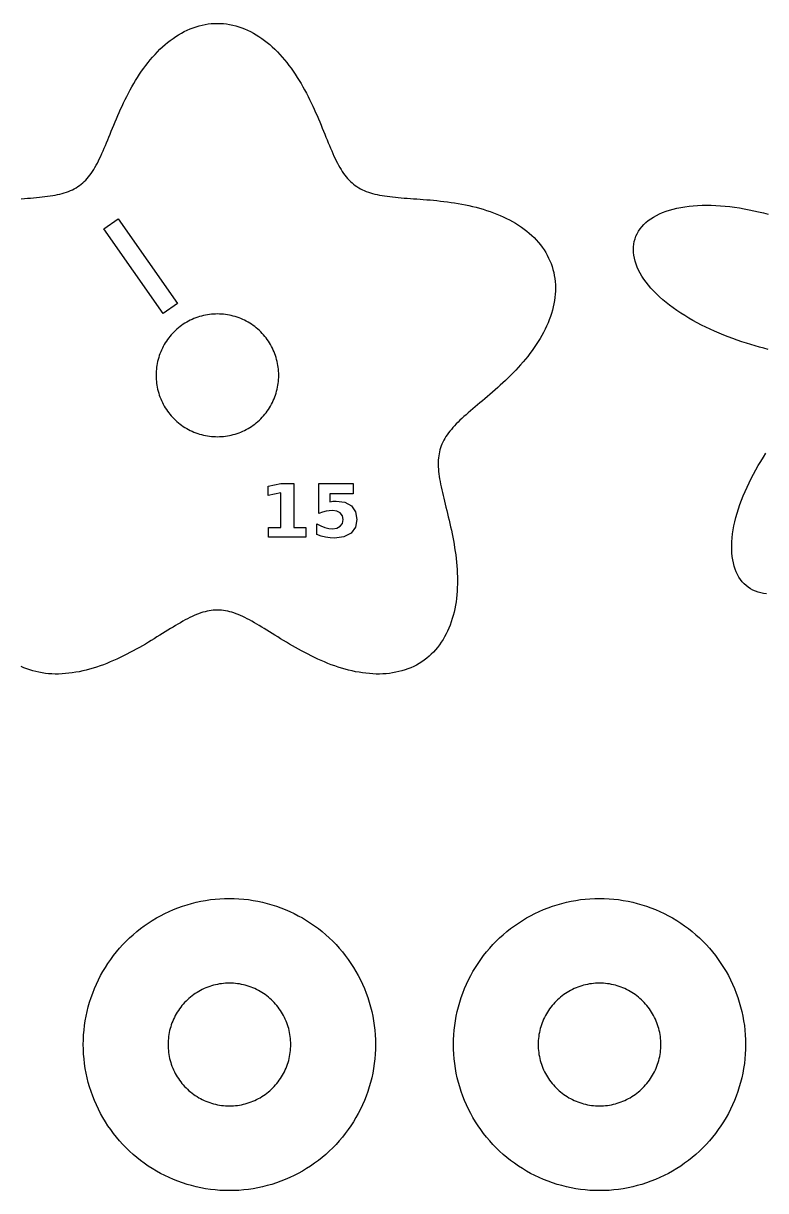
# Model space of a CAD drawing. Header units: millimetres. Extents: x 0 to 471, y 12 to 280.
# Drawn here: x 53.9 to 92, y 11.6 to 71.5 of the extents above; entities that cross this region are included whole.
import ezdxf

# ---------------------------------------------------------------- set-up
doc = ezdxf.new("R2010")
doc.units = ezdxf.units.MM
doc.layers.add('CUT', color=1, linetype='Continuous')
doc.layers.add('ENGRAVE', color=7, linetype='Continuous')

msp = doc.modelspace()

# ---------------------------------------------------------------- linework, layer by layer
at = {"layer": 'CUT'}
for points in [[(53.813, 62.544), (53.975, 62.555), (54.135, 62.567), (54.291, 62.579), (54.445, 62.591), (54.595, 62.604), (54.742, 62.617), (54.886, 62.632), (55.026, 62.648), (55.163, 62.665), (55.297, 62.684), (55.427, 62.705), (55.553, 62.727), (55.676, 62.752), (55.795, 62.78), (55.911, 62.81), (56.024, 62.843), (56.133, 62.878), (56.238, 62.917), (56.34, 62.959), (56.439, 63.004), (56.534, 63.053), (56.627, 63.105), (56.716, 63.161), (56.803, 63.221), (56.886, 63.285), (56.967, 63.352), (57.046, 63.424), (57.122, 63.5), (57.195, 63.58), (57.267, 63.664), (57.336, 63.753), (57.404, 63.845), (57.469, 63.942), (57.534, 64.043), (57.597, 64.148), (57.658, 64.257), (57.719, 64.37), (57.779, 64.487), (57.838, 64.609), (57.897, 64.733), (57.956, 64.862), (58.014, 64.994), (58.072, 65.13), (58.131, 65.269), (58.19, 65.411), (58.25, 65.557), (58.31, 65.705), (58.371, 65.855), (58.433, 66.009), (58.497, 66.164), (58.562, 66.322), (58.628, 66.481), (58.696, 66.642), (58.766, 66.805), (58.838, 66.969), (58.912, 67.133), (58.988, 67.298), (59.066, 67.464), (59.147, 67.63), (59.23, 67.796), (59.316, 67.961), (59.404, 68.126), (59.495, 68.289), (59.588, 68.452), (59.685, 68.613), (59.784, 68.772), (59.886, 68.929), (59.991, 69.084), (60.099, 69.237), (60.209, 69.386), (60.323, 69.533), (60.439, 69.676), (60.558, 69.816), (60.68, 69.951), (60.805, 70.083), (60.932, 70.21), (61.062, 70.332), (61.194, 70.45), (61.329, 70.563), (61.466, 70.67), (61.605, 70.772), (61.747, 70.868), (61.891, 70.959), (62.036, 71.043), (62.183, 71.122), (62.332, 71.194), (62.483, 71.259), (62.635, 71.318), (62.788, 71.371), (62.942, 71.416), (63.097, 71.455), (63.253, 71.487), (63.41, 71.512), (63.567, 71.529), (63.725, 71.54), (63.882, 71.544), (64.04, 71.54), (64.197, 71.529), (64.355, 71.512), (64.511, 71.487), (64.667, 71.455), (64.823, 71.416), (64.977, 71.371), (65.13, 71.318), (65.282, 71.259), (65.432, 71.194), (65.581, 71.122), (65.729, 71.043), (65.874, 70.959), (66.018, 70.868), (66.159, 70.772), (66.299, 70.67), (66.436, 70.563), (66.571, 70.45), (66.703, 70.332), (66.833, 70.21), (66.96, 70.083), (67.085, 69.951), (67.207, 69.816), (67.326, 69.676), (67.442, 69.533), (67.555, 69.386), (67.666, 69.237), (67.774, 69.084), (67.879, 68.929), (67.981, 68.772), (68.08, 68.613), (68.176, 68.452), (68.27, 68.289), (68.361, 68.126), (68.449, 67.961), (68.535, 67.796), (68.618, 67.63), (68.699, 67.464), (68.777, 67.298), (68.853, 67.133), (68.927, 66.969), (68.998, 66.805), (69.068, 66.642), (69.136, 66.481), (69.203, 66.322), (69.268, 66.164), (69.331, 66.009), (69.394, 65.855), (69.455, 65.705), (69.515, 65.557), (69.575, 65.411), (69.634, 65.269), (69.692, 65.13), (69.751, 64.994), (69.809, 64.862), (69.868, 64.733), (69.926, 64.609), (69.986, 64.487), (70.046, 64.37), (70.106, 64.257), (70.168, 64.148), (70.231, 64.043), (70.295, 63.942), (70.361, 63.845), (70.429, 63.753), (70.498, 63.664), (70.57, 63.58), (70.643, 63.5), (70.719, 63.424), (70.797, 63.352), (70.878, 63.285), (70.962, 63.221), (71.048, 63.161), (71.138, 63.105), (71.23, 63.053), (71.326, 63.004), (71.425, 62.959), (71.527, 62.917), (71.632, 62.878), (71.741, 62.843), (71.853, 62.81), (71.969, 62.78), (72.089, 62.752), (72.212, 62.727), (72.338, 62.705), (72.468, 62.684), (72.602, 62.665), (72.738, 62.648), (72.879, 62.632), (73.023, 62.617), (73.17, 62.604), (73.32, 62.591), (73.474, 62.579), (73.63, 62.567), (73.79, 62.555), (73.952, 62.544), (74.117, 62.532), (74.285, 62.519), (74.454, 62.506), (74.627, 62.492), (74.801, 62.477), (74.977, 62.461), (75.155, 62.443), (75.334, 62.424), (75.515, 62.403), (75.697, 62.38), (75.879, 62.354), (76.063, 62.326), (76.246, 62.296), (76.43, 62.263), (76.614, 62.227), (76.797, 62.188), (76.98, 62.146), (77.163, 62.101), (77.344, 62.053), (77.524, 62.001), (77.702, 61.945), (77.878, 61.886), (78.053, 61.824), (78.225, 61.757), (78.394, 61.687), (78.561, 61.613), (78.724, 61.535), (78.885, 61.454), (79.041, 61.368), (79.194, 61.279), (79.343, 61.185), (79.487, 61.088), (79.627, 60.987), (79.763, 60.882), (79.893, 60.773), (80.019, 60.661), (80.139, 60.545), (80.253, 60.426), (80.362, 60.303), (80.465, 60.177), (80.562, 60.047), (80.653, 59.915), (80.738, 59.779), (80.816, 59.64), (80.888, 59.499), (80.954, 59.355), (81.013, 59.209), (81.065, 59.06), (81.11, 58.909), (81.149, 58.756), (81.18, 58.601), (81.205, 58.444), (81.223, 58.286), (81.234, 58.126), (81.239, 57.965), (81.236, 57.804), (81.227, 57.641), (81.211, 57.478), (81.189, 57.314), (81.16, 57.149), (81.124, 56.985), (81.083, 56.82), (81.035, 56.656), (80.981, 56.492), (80.921, 56.328), (80.856, 56.165), (80.784, 56.003), (80.708, 55.842), (80.626, 55.681), (80.54, 55.522), (80.449, 55.364), (80.353, 55.208), (80.253, 55.053), (80.148, 54.9), (80.04, 54.749), (79.929, 54.599), (79.814, 54.451), (79.696, 54.306), (79.575, 54.162), (79.451, 54.021), (79.326, 53.881), (79.198, 53.744), (79.069, 53.609), (78.938, 53.477), (78.806, 53.347), (78.806, 53.347), (78.673, 53.219), (78.54, 53.093), (78.406, 52.97), (78.272, 52.849), (78.139, 52.73), (78.006, 52.613), (77.874, 52.498), (77.743, 52.386), (77.613, 52.276), (77.485, 52.167), (77.358, 52.06), (77.234, 51.956), (77.111, 51.853), (76.992, 51.751), (76.875, 51.651), (76.761, 51.552), (76.65, 51.455), (76.542, 51.358), (76.438, 51.263), (76.337, 51.169), (76.24, 51.075), (76.147, 50.982), (76.058, 50.889), (75.973, 50.796), (75.893, 50.704), (75.817, 50.612), (75.745, 50.519), (75.678, 50.426), (75.616, 50.333), (75.558, 50.239), (75.504, 50.144), (75.456, 50.049), (75.411, 49.952), (75.372, 49.854), (75.337, 49.755), (75.307, 49.654), (75.281, 49.552), (75.26, 49.448), (75.243, 49.342), (75.231, 49.234), (75.223, 49.124), (75.218, 49.011), (75.218, 48.897), (75.222, 48.78), (75.229, 48.66), (75.24, 48.538), (75.254, 48.414), (75.271, 48.287), (75.292, 48.157), (75.315, 48.024), (75.341, 47.888), (75.369, 47.75), (75.4, 47.608), (75.432, 47.464), (75.467, 47.317), (75.503, 47.168), (75.54, 47.015), (75.578, 46.86), (75.617, 46.702), (75.657, 46.541), (75.697, 46.378), (75.737, 46.212), (75.777, 46.044), (75.816, 45.874), (75.855, 45.701), (75.894, 45.527), (75.93, 45.35), (75.966, 45.172), (76, 44.992), (76.032, 44.81), (76.063, 44.627), (76.09, 44.443), (76.116, 44.258), (76.139, 44.072), (76.158, 43.886), (76.175, 43.699), (76.188, 43.512), (76.198, 43.324), (76.204, 43.137), (76.207, 42.951), (76.205, 42.765), (76.2, 42.579), (76.19, 42.395), (76.175, 42.212), (76.156, 42.031), (76.133, 41.852), (76.105, 41.674), (76.072, 41.498), (76.034, 41.325), (75.991, 41.155), (75.943, 40.988), (75.89, 40.823), (75.832, 40.662), (75.769, 40.504), (75.701, 40.35), (75.628, 40.201), (75.55, 40.055), (75.467, 39.913), (75.379, 39.776), (75.286, 39.644), (75.188, 39.516), (75.085, 39.394), (74.977, 39.276), (74.865, 39.164), (74.748, 39.057), (74.627, 38.956), (74.502, 38.861), (74.372, 38.771), (74.238, 38.687), (74.101, 38.609), (73.96, 38.537), (73.815, 38.471), (73.666, 38.411), (73.515, 38.357), (73.36, 38.309), (73.202, 38.268), (73.042, 38.233), (72.879, 38.203), (72.714, 38.18), (72.547, 38.163), (72.377, 38.152), (72.206, 38.146), (72.033, 38.147), (71.859, 38.153), (71.684, 38.165), (71.508, 38.183), (71.331, 38.205), (71.153, 38.233), (70.975, 38.267), (70.797, 38.305), (70.618, 38.348), (70.44, 38.395), (70.262, 38.447), (70.085, 38.503), (69.908, 38.563), (69.732, 38.626), (69.557, 38.694), (69.383, 38.764), (69.21, 38.838), (69.039, 38.914), (68.869, 38.993), (68.701, 39.075), (68.535, 39.158), (68.37, 39.243), (68.207, 39.33), (68.047, 39.418), (67.888, 39.507), (67.732, 39.597), (67.577, 39.687), (67.425, 39.777), (67.275, 39.868), (67.128, 39.958), (66.983, 40.047), (66.84, 40.136), (66.7, 40.223), (66.561, 40.309), (66.426, 40.393), (66.292, 40.476), (66.161, 40.556), (66.031, 40.634), (65.904, 40.71), (65.78, 40.782), (65.657, 40.852), (65.536, 40.919), (65.417, 40.982), (65.299, 41.041), (65.184, 41.097), (65.069, 41.149), (64.957, 41.197), (64.845, 41.241), (64.735, 41.281), (64.626, 41.316), (64.518, 41.346), (64.411, 41.373), (64.304, 41.394), (64.198, 41.411), (64.093, 41.423), (63.987, 41.43), (63.882, 41.432), (63.777, 41.43), (63.672, 41.423), (63.566, 41.411), (63.46, 41.394), (63.354, 41.373), (63.247, 41.346), (63.139, 41.316), (63.03, 41.281), (62.919, 41.241), (62.808, 41.197), (62.695, 41.149), (62.581, 41.097), (62.466, 41.041), (62.348, 40.982), (62.229, 40.919), (62.108, 40.852), (61.985, 40.782), (61.86, 40.71), (61.733, 40.634), (61.604, 40.556), (61.473, 40.476), (61.339, 40.393), (61.203, 40.309), (61.065, 40.223), (60.925, 40.136), (60.782, 40.047), (60.637, 39.958), (60.489, 39.868), (60.339, 39.777), (60.187, 39.687), (60.033, 39.597), (59.877, 39.507), (59.718, 39.418), (59.557, 39.33), (59.395, 39.243), (59.23, 39.158), (59.063, 39.075), (58.895, 38.993), (58.726, 38.914), (58.554, 38.838), (58.382, 38.764), (58.208, 38.694), (58.033, 38.626), (57.857, 38.563), (57.68, 38.503), (57.502, 38.447), (57.325, 38.395), (57.146, 38.348), (56.968, 38.305), (56.79, 38.267), (56.612, 38.233), (56.434, 38.205), (56.257, 38.183), (56.081, 38.165), (55.905, 38.153), (55.731, 38.147), (55.559, 38.146), (55.387, 38.152), (55.218, 38.163), (55.051, 38.18), (54.886, 38.203), (54.723, 38.233), (54.562, 38.268), (54.405, 38.309), (54.25, 38.357), (54.098, 38.411), (53.95, 38.471), (53.805, 38.537)], [(92.16, 54.81), (91.942, 54.867), (91.72, 54.927), (91.495, 54.99), (91.267, 55.058), (91.038, 55.129), (90.806, 55.204), (90.574, 55.283), (90.341, 55.365), (90.107, 55.452), (89.874, 55.544), (89.642, 55.639), (89.411, 55.738), (89.182, 55.841), (88.955, 55.948), (88.731, 56.059), (88.51, 56.174), (88.293, 56.293), (88.081, 56.415), (87.872, 56.541), (87.669, 56.67), (87.472, 56.802), (87.281, 56.937), (87.096, 57.075), (86.918, 57.216), (86.747, 57.36), (86.583, 57.505), (86.428, 57.653), (86.281, 57.802), (86.142, 57.953), (86.013, 58.105), (85.893, 58.258), (85.782, 58.412), (85.681, 58.567), (85.589, 58.722), (85.509, 58.876), (85.438, 59.03), (85.378, 59.184), (85.328, 59.336), (85.29, 59.488), (85.262, 59.638), (85.245, 59.786), (85.239, 59.931), (85.244, 60.075), (85.259, 60.216), (85.286, 60.353), (85.324, 60.488), (85.373, 60.619), (85.432, 60.746), (85.502, 60.869), (85.582, 60.988), (85.673, 61.103), (85.773, 61.212), (85.884, 61.317), (86.004, 61.417), (86.134, 61.511), (86.273, 61.6), (86.421, 61.683), (86.577, 61.761), (86.742, 61.832), (86.914, 61.898), (87.094, 61.957), (87.282, 62.01), (87.476, 62.057), (87.677, 62.098), (87.883, 62.133), (88.096, 62.161), (88.314, 62.182), (88.536, 62.198), (88.763, 62.207), (88.994, 62.21), (89.228, 62.207), (89.466, 62.198), (89.706, 62.183), (89.948, 62.163), (90.192, 62.136), (90.437, 62.105), (90.684, 62.068), (90.93, 62.026), (91.177, 61.979), (91.423, 61.928), (91.668, 61.873), (91.911, 61.813), (92.153, 61.75)], [(92.077, 42.257), (91.926, 42.277), (91.78, 42.307), (91.639, 42.346), (91.504, 42.395), (91.375, 42.454), (91.253, 42.522), (91.136, 42.599), (91.027, 42.686), (90.924, 42.782), (90.829, 42.886), (90.74, 42.999), (90.659, 43.121), (90.586, 43.25), (90.521, 43.388), (90.463, 43.533), (90.413, 43.686), (90.372, 43.845), (90.338, 44.012), (90.313, 44.184), (90.296, 44.363), (90.287, 44.547), (90.286, 44.737), (90.293, 44.932), (90.308, 45.131), (90.332, 45.334), (90.363, 45.542), (90.402, 45.752), (90.449, 45.966), (90.503, 46.183), (90.564, 46.401), (90.632, 46.622), (90.708, 46.844), (90.79, 47.067), (90.878, 47.291), (90.972, 47.515), (91.073, 47.739), (91.179, 47.962), (91.29, 48.185), (91.406, 48.406), (91.526, 48.626), (91.651, 48.844), (91.779, 49.06), (91.911, 49.274), (92.046, 49.484)]]:
    msp.add_lwpolyline(points, dxfattribs=at)
for points in [[(67.031, 53.58), (67.026, 53.683), (67.017, 53.786), (67.005, 53.888), (66.99, 53.99), (66.972, 54.091), (66.95, 54.192), (66.925, 54.292), (66.897, 54.391), (66.865, 54.489), (66.83, 54.586), (66.793, 54.682), (66.752, 54.777), (66.708, 54.87), (66.66, 54.962), (66.61, 55.052), (66.557, 55.14), (66.501, 55.227), (66.443, 55.312), (66.381, 55.394), (66.317, 55.475), (66.251, 55.554), (66.181, 55.63), (66.11, 55.704), (66.036, 55.776), (65.959, 55.845), (65.881, 55.912), (65.8, 55.976), (65.717, 56.037), (65.632, 56.096), (65.546, 56.152), (65.457, 56.205), (65.367, 56.255), (65.276, 56.302), (65.182, 56.346), (65.088, 56.387), (64.992, 56.425), (64.895, 56.46), (64.797, 56.491), (64.698, 56.52), (64.598, 56.545), (64.497, 56.566), (64.395, 56.585), (64.294, 56.6), (64.191, 56.612), (64.088, 56.62), (63.985, 56.625), (63.882, 56.627), (63.779, 56.625), (63.676, 56.62), (63.574, 56.612), (63.471, 56.6), (63.369, 56.585), (63.268, 56.566), (63.167, 56.545), (63.067, 56.52), (62.968, 56.491), (62.87, 56.46), (62.773, 56.425), (62.677, 56.387), (62.582, 56.346), (62.489, 56.302), (62.397, 56.255), (62.307, 56.205), (62.219, 56.152), (62.132, 56.096), (62.048, 56.037), (61.965, 55.976), (61.884, 55.912), (61.805, 55.845), (61.729, 55.776), (61.655, 55.704), (61.583, 55.63), (61.514, 55.554), (61.447, 55.475), (61.383, 55.394), (61.322, 55.312), (61.263, 55.227), (61.207, 55.14), (61.154, 55.052), (61.104, 54.962), (61.057, 54.87), (61.013, 54.777), (60.972, 54.682), (60.934, 54.586), (60.9, 54.489), (60.868, 54.391), (60.84, 54.292), (60.815, 54.192), (60.793, 54.091), (60.774, 53.99), (60.759, 53.888), (60.748, 53.786), (60.739, 53.683), (60.734, 53.58), (60.732, 53.477), (60.734, 53.374), (60.739, 53.271), (60.748, 53.168), (60.759, 53.066), (60.774, 52.964), (60.793, 52.862), (60.815, 52.762), (60.84, 52.662), (60.868, 52.562), (60.9, 52.464), (60.934, 52.367), (60.972, 52.271), (61.013, 52.177), (61.057, 52.084), (61.104, 51.992), (61.154, 51.902), (61.207, 51.813), (61.263, 51.727), (61.322, 51.642), (61.383, 51.559), (61.447, 51.479), (61.514, 51.4), (61.583, 51.324), (61.655, 51.249), (61.729, 51.178), (61.805, 51.109), (61.884, 51.042), (61.965, 50.978), (62.048, 50.916), (62.132, 50.858), (62.219, 50.802), (62.307, 50.749), (62.397, 50.699), (62.489, 50.652), (62.582, 50.608), (62.677, 50.567), (62.773, 50.529), (62.87, 50.494), (62.968, 50.462), (63.067, 50.434), (63.167, 50.409), (63.268, 50.387), (63.369, 50.369), (63.471, 50.354), (63.574, 50.342), (63.676, 50.334), (63.779, 50.329), (63.882, 50.327), (63.985, 50.329), (64.088, 50.334), (64.191, 50.342), (64.294, 50.354), (64.395, 50.369), (64.497, 50.387), (64.598, 50.409), (64.698, 50.434), (64.797, 50.462), (64.895, 50.494), (64.992, 50.529), (65.088, 50.567), (65.182, 50.608), (65.276, 50.652), (65.367, 50.699), (65.457, 50.749), (65.546, 50.802), (65.632, 50.858), (65.717, 50.916), (65.8, 50.978), (65.881, 51.042), (65.959, 51.109), (66.036, 51.178), (66.11, 51.249), (66.181, 51.324), (66.251, 51.4), (66.317, 51.479), (66.381, 51.559), (66.443, 51.642), (66.501, 51.727), (66.557, 51.813), (66.61, 51.902), (66.66, 51.992), (66.708, 52.084), (66.752, 52.177), (66.793, 52.271), (66.83, 52.367), (66.865, 52.464), (66.897, 52.562), (66.925, 52.662), (66.95, 52.762), (66.972, 52.862), (66.99, 52.964), (67.005, 53.066), (67.017, 53.168), (67.026, 53.271), (67.031, 53.374), (67.032, 53.477), (67.031, 53.58)], [(71.996, 18.884), (71.984, 18.638), (71.964, 18.394), (71.936, 18.15), (71.9, 17.907), (71.856, 17.666), (71.804, 17.426), (71.744, 17.188), (71.677, 16.952), (71.602, 16.718), (71.519, 16.487), (71.429, 16.259), (71.331, 16.034), (71.227, 15.812), (71.114, 15.593), (70.995, 15.379), (70.869, 15.168), (70.736, 14.962), (70.596, 14.76), (70.45, 14.563), (70.298, 14.371), (70.139, 14.184), (69.974, 14.002), (69.803, 13.826), (69.627, 13.655), (69.445, 13.49), (69.258, 13.331), (69.066, 13.179), (68.869, 13.033), (68.667, 12.893), (68.461, 12.76), (68.25, 12.634), (68.035, 12.515), (67.817, 12.402), (67.595, 12.297), (67.37, 12.2), (67.142, 12.11), (66.911, 12.027), (66.677, 11.952), (66.441, 11.885), (66.203, 11.825), (65.963, 11.773), (65.722, 11.729), (65.479, 11.693), (65.235, 11.665), (64.991, 11.645), (64.745, 11.633), (64.5, 11.629), (64.255, 11.633), (64.009, 11.645), (63.765, 11.665), (63.521, 11.693), (63.278, 11.729), (63.037, 11.773), (62.797, 11.825), (62.559, 11.885), (62.323, 11.952), (62.089, 12.027), (61.858, 12.11), (61.63, 12.2), (61.405, 12.297), (61.183, 12.402), (60.965, 12.515), (60.75, 12.634), (60.539, 12.76), (60.333, 12.893), (60.131, 13.033), (59.934, 13.179), (59.742, 13.331), (59.555, 13.49), (59.373, 13.655), (59.197, 13.826), (59.026, 14.002), (58.861, 14.184), (58.702, 14.371), (58.55, 14.563), (58.404, 14.76), (58.264, 14.962), (58.131, 15.168), (58.005, 15.379), (57.886, 15.593), (57.773, 15.812), (57.669, 16.034), (57.571, 16.259), (57.481, 16.487), (57.398, 16.718), (57.323, 16.952), (57.256, 17.188), (57.196, 17.426), (57.144, 17.666), (57.1, 17.907), (57.064, 18.15), (57.036, 18.394), (57.016, 18.638), (57.004, 18.884), (57, 19.129), (57.004, 19.374), (57.016, 19.619), (57.036, 19.864), (57.064, 20.108), (57.1, 20.351), (57.144, 20.592), (57.196, 20.832), (57.256, 21.07), (57.323, 21.306), (57.398, 21.54), (57.481, 21.771), (57.571, 21.999), (57.669, 22.224), (57.773, 22.446), (57.886, 22.664), (58.005, 22.879), (58.131, 23.089), (58.264, 23.296), (58.404, 23.498), (58.55, 23.695), (58.702, 23.887), (58.861, 24.074), (59.026, 24.256), (59.197, 24.432), (59.373, 24.603), (59.555, 24.768), (59.742, 24.927), (59.934, 25.079), (60.131, 25.225), (60.333, 25.365), (60.539, 25.498), (60.75, 25.624), (60.965, 25.743), (61.183, 25.856), (61.405, 25.96), (61.63, 26.058), (61.858, 26.148), (62.089, 26.231), (62.323, 26.306), (62.559, 26.373), (62.797, 26.433), (63.037, 26.485), (63.278, 26.529), (63.521, 26.565), (63.765, 26.593), (64.009, 26.613), (64.255, 26.625), (64.5, 26.629), (64.745, 26.625), (64.991, 26.613), (65.235, 26.593), (65.479, 26.565), (65.722, 26.529), (65.963, 26.485), (66.203, 26.433), (66.441, 26.373), (66.677, 26.306), (66.911, 26.231), (67.142, 26.148), (67.37, 26.058), (67.595, 25.96), (67.817, 25.856), (68.035, 25.743), (68.25, 25.624), (68.461, 25.498), (68.667, 25.365), (68.869, 25.225), (69.066, 25.079), (69.258, 24.927), (69.445, 24.768), (69.627, 24.603), (69.803, 24.432), (69.974, 24.256), (70.139, 24.074), (70.298, 23.887), (70.45, 23.695), (70.596, 23.498), (70.736, 23.296), (70.869, 23.089), (70.995, 22.879), (71.114, 22.664), (71.227, 22.446), (71.331, 22.224), (71.429, 21.999), (71.519, 21.771), (71.602, 21.54), (71.677, 21.306), (71.744, 21.07), (71.804, 20.832), (71.856, 20.592), (71.9, 20.351), (71.936, 20.108), (71.964, 19.864), (71.984, 19.619), (71.996, 19.374), (72, 19.129), (71.996, 18.884)], [(90.996, 18.884), (90.984, 18.638), (90.964, 18.394), (90.936, 18.15), (90.9, 17.907), (90.856, 17.666), (90.804, 17.426), (90.744, 17.188), (90.677, 16.952), (90.602, 16.718), (90.519, 16.487), (90.429, 16.259), (90.331, 16.034), (90.227, 15.812), (90.114, 15.593), (89.995, 15.379), (89.869, 15.168), (89.736, 14.962), (89.596, 14.76), (89.45, 14.563), (89.298, 14.371), (89.139, 14.184), (88.974, 14.002), (88.803, 13.826), (88.627, 13.655), (88.445, 13.49), (88.258, 13.331), (88.066, 13.179), (87.869, 13.033), (87.667, 12.893), (87.461, 12.76), (87.25, 12.634), (87.035, 12.515), (86.817, 12.402), (86.595, 12.297), (86.37, 12.2), (86.142, 12.11), (85.911, 12.027), (85.677, 11.952), (85.441, 11.885), (85.203, 11.825), (84.963, 11.773), (84.722, 11.729), (84.479, 11.693), (84.235, 11.665), (83.991, 11.645), (83.745, 11.633), (83.5, 11.629), (83.255, 11.633), (83.009, 11.645), (82.765, 11.665), (82.521, 11.693), (82.278, 11.729), (82.037, 11.773), (81.797, 11.825), (81.559, 11.885), (81.323, 11.952), (81.089, 12.027), (80.858, 12.11), (80.63, 12.2), (80.405, 12.297), (80.183, 12.402), (79.965, 12.515), (79.75, 12.634), (79.539, 12.76), (79.333, 12.893), (79.131, 13.033), (78.934, 13.179), (78.742, 13.331), (78.555, 13.49), (78.373, 13.655), (78.197, 13.826), (78.026, 14.002), (77.861, 14.184), (77.702, 14.371), (77.55, 14.563), (77.404, 14.76), (77.264, 14.962), (77.131, 15.168), (77.005, 15.379), (76.886, 15.593), (76.773, 15.812), (76.669, 16.034), (76.571, 16.259), (76.481, 16.487), (76.398, 16.718), (76.323, 16.952), (76.256, 17.188), (76.196, 17.426), (76.144, 17.666), (76.1, 17.907), (76.064, 18.15), (76.036, 18.394), (76.016, 18.638), (76.004, 18.884), (76, 19.129), (76.004, 19.374), (76.016, 19.619), (76.036, 19.864), (76.064, 20.108), (76.1, 20.351), (76.144, 20.592), (76.196, 20.832), (76.256, 21.07), (76.323, 21.306), (76.398, 21.54), (76.481, 21.771), (76.571, 21.999), (76.669, 22.224), (76.773, 22.446), (76.886, 22.664), (77.005, 22.879), (77.131, 23.089), (77.264, 23.296), (77.404, 23.498), (77.55, 23.695), (77.702, 23.887), (77.861, 24.074), (78.026, 24.256), (78.197, 24.432), (78.373, 24.603), (78.555, 24.768), (78.742, 24.927), (78.934, 25.079), (79.131, 25.225), (79.333, 25.365), (79.539, 25.498), (79.75, 25.624), (79.965, 25.743), (80.183, 25.856), (80.405, 25.96), (80.63, 26.058), (80.858, 26.148), (81.089, 26.231), (81.323, 26.306), (81.559, 26.373), (81.797, 26.433), (82.037, 26.485), (82.278, 26.529), (82.521, 26.565), (82.765, 26.593), (83.009, 26.613), (83.255, 26.625), (83.5, 26.629), (83.745, 26.625), (83.991, 26.613), (84.235, 26.593), (84.479, 26.565), (84.722, 26.529), (84.963, 26.485), (85.203, 26.433), (85.441, 26.373), (85.677, 26.306), (85.911, 26.231), (86.142, 26.148), (86.37, 26.058), (86.595, 25.96), (86.817, 25.856), (87.035, 25.743), (87.25, 25.624), (87.461, 25.498), (87.667, 25.365), (87.869, 25.225), (88.066, 25.079), (88.258, 24.927), (88.445, 24.768), (88.627, 24.603), (88.803, 24.432), (88.974, 24.256), (89.139, 24.074), (89.298, 23.887), (89.45, 23.695), (89.596, 23.498), (89.736, 23.296), (89.869, 23.089), (89.995, 22.879), (90.114, 22.664), (90.227, 22.446), (90.331, 22.224), (90.429, 21.999), (90.519, 21.771), (90.602, 21.54), (90.677, 21.306), (90.744, 21.07), (90.804, 20.832), (90.856, 20.592), (90.9, 20.351), (90.936, 20.108), (90.964, 19.864), (90.984, 19.619), (90.996, 19.374), (91, 19.129), (90.996, 18.884)], [(67.648, 19.232), (67.643, 19.335), (67.635, 19.438), (67.623, 19.54), (67.608, 19.642), (67.589, 19.743), (67.568, 19.844), (67.543, 19.944), (67.514, 20.043), (67.483, 20.141), (67.448, 20.239), (67.41, 20.334), (67.369, 20.429), (67.325, 20.522), (67.278, 20.614), (67.228, 20.704), (67.175, 20.792), (67.119, 20.879), (67.06, 20.964), (66.999, 21.047), (66.935, 21.127), (66.868, 21.206), (66.799, 21.282), (66.727, 21.356), (66.653, 21.428), (66.577, 21.497), (66.498, 21.564), (66.418, 21.628), (66.335, 21.689), (66.25, 21.748), (66.163, 21.804), (66.075, 21.857), (65.985, 21.907), (65.893, 21.954), (65.8, 21.998), (65.705, 22.039), (65.61, 22.077), (65.513, 22.112), (65.414, 22.143), (65.315, 22.172), (65.215, 22.197), (65.115, 22.218), (65.013, 22.237), (64.911, 22.252), (64.809, 22.264), (64.706, 22.272), (64.603, 22.277), (64.5, 22.279), (64.397, 22.277), (64.294, 22.272), (64.191, 22.264), (64.089, 22.252), (63.987, 22.237), (63.885, 22.218), (63.785, 22.197), (63.685, 22.172), (63.586, 22.143), (63.487, 22.112), (63.39, 22.077), (63.295, 22.039), (63.2, 21.998), (63.107, 21.954), (63.015, 21.907), (62.925, 21.857), (62.837, 21.804), (62.75, 21.748), (62.665, 21.689), (62.582, 21.628), (62.502, 21.564), (62.423, 21.497), (62.347, 21.428), (62.273, 21.356), (62.201, 21.282), (62.132, 21.206), (62.065, 21.127), (62.001, 21.047), (61.94, 20.964), (61.881, 20.879), (61.825, 20.792), (61.772, 20.704), (61.722, 20.614), (61.675, 20.522), (61.631, 20.429), (61.59, 20.334), (61.552, 20.239), (61.517, 20.141), (61.486, 20.043), (61.457, 19.944), (61.432, 19.844), (61.411, 19.743), (61.392, 19.642), (61.377, 19.54), (61.365, 19.438), (61.357, 19.335), (61.352, 19.232), (61.35, 19.129), (61.352, 19.026), (61.357, 18.923), (61.365, 18.82), (61.377, 18.718), (61.392, 18.616), (61.411, 18.514), (61.432, 18.414), (61.457, 18.314), (61.486, 18.215), (61.517, 18.116), (61.552, 18.019), (61.59, 17.924), (61.631, 17.829), (61.675, 17.736), (61.722, 17.644), (61.772, 17.554), (61.825, 17.466), (61.881, 17.379), (61.94, 17.294), (62.001, 17.211), (62.065, 17.131), (62.132, 17.052), (62.201, 16.976), (62.273, 16.902), (62.347, 16.83), (62.423, 16.761), (62.502, 16.694), (62.582, 16.63), (62.665, 16.568), (62.75, 16.51), (62.837, 16.454), (62.925, 16.401), (63.015, 16.351), (63.107, 16.304), (63.2, 16.26), (63.295, 16.219), (63.39, 16.181), (63.487, 16.146), (63.586, 16.115), (63.685, 16.086), (63.785, 16.061), (63.885, 16.039), (63.987, 16.021), (64.089, 16.006), (64.191, 15.994), (64.294, 15.986), (64.397, 15.981), (64.5, 15.979), (64.603, 15.981), (64.706, 15.986), (64.809, 15.994), (64.911, 16.006), (65.013, 16.021), (65.115, 16.039), (65.215, 16.061), (65.315, 16.086), (65.414, 16.115), (65.513, 16.146), (65.61, 16.181), (65.705, 16.219), (65.8, 16.26), (65.893, 16.304), (65.985, 16.351), (66.075, 16.401), (66.163, 16.454), (66.25, 16.51), (66.335, 16.568), (66.418, 16.63), (66.498, 16.694), (66.577, 16.761), (66.653, 16.83), (66.727, 16.902), (66.799, 16.976), (66.868, 17.052), (66.935, 17.131), (66.999, 17.211), (67.06, 17.294), (67.119, 17.379), (67.175, 17.466), (67.228, 17.554), (67.278, 17.644), (67.325, 17.736), (67.369, 17.829), (67.41, 17.924), (67.448, 18.019), (67.483, 18.116), (67.514, 18.215), (67.543, 18.314), (67.568, 18.414), (67.589, 18.514), (67.608, 18.616), (67.623, 18.718), (67.635, 18.82), (67.643, 18.923), (67.648, 19.026), (67.65, 19.129), (67.648, 19.232)], [(86.648, 19.232), (86.643, 19.335), (86.635, 19.438), (86.623, 19.54), (86.608, 19.642), (86.589, 19.743), (86.568, 19.844), (86.543, 19.944), (86.514, 20.043), (86.483, 20.141), (86.448, 20.239), (86.41, 20.334), (86.369, 20.429), (86.325, 20.522), (86.278, 20.614), (86.228, 20.704), (86.175, 20.792), (86.119, 20.879), (86.06, 20.964), (85.999, 21.047), (85.935, 21.127), (85.868, 21.206), (85.799, 21.282), (85.727, 21.356), (85.653, 21.428), (85.577, 21.497), (85.498, 21.564), (85.418, 21.628), (85.335, 21.689), (85.25, 21.748), (85.163, 21.804), (85.075, 21.857), (84.985, 21.907), (84.893, 21.954), (84.8, 21.998), (84.705, 22.039), (84.61, 22.077), (84.513, 22.112), (84.414, 22.143), (84.315, 22.172), (84.215, 22.197), (84.115, 22.218), (84.013, 22.237), (83.911, 22.252), (83.809, 22.264), (83.706, 22.272), (83.603, 22.277), (83.5, 22.279), (83.397, 22.277), (83.294, 22.272), (83.191, 22.264), (83.089, 22.252), (82.987, 22.237), (82.885, 22.218), (82.785, 22.197), (82.685, 22.172), (82.586, 22.143), (82.487, 22.112), (82.39, 22.077), (82.295, 22.039), (82.2, 21.998), (82.107, 21.954), (82.015, 21.907), (81.925, 21.857), (81.837, 21.804), (81.75, 21.748), (81.665, 21.689), (81.582, 21.628), (81.502, 21.564), (81.423, 21.497), (81.347, 21.428), (81.273, 21.356), (81.201, 21.282), (81.132, 21.206), (81.065, 21.127), (81.001, 21.047), (80.94, 20.964), (80.881, 20.879), (80.825, 20.792), (80.772, 20.704), (80.722, 20.614), (80.675, 20.522), (80.631, 20.429), (80.59, 20.334), (80.552, 20.239), (80.517, 20.141), (80.486, 20.043), (80.457, 19.944), (80.432, 19.844), (80.411, 19.743), (80.392, 19.642), (80.377, 19.54), (80.365, 19.438), (80.357, 19.335), (80.352, 19.232), (80.35, 19.129), (80.352, 19.026), (80.357, 18.923), (80.365, 18.82), (80.377, 18.718), (80.392, 18.616), (80.411, 18.514), (80.432, 18.414), (80.457, 18.314), (80.486, 18.215), (80.517, 18.116), (80.552, 18.019), (80.59, 17.924), (80.631, 17.829), (80.675, 17.736), (80.722, 17.644), (80.772, 17.554), (80.825, 17.466), (80.881, 17.379), (80.94, 17.294), (81.001, 17.211), (81.065, 17.131), (81.132, 17.052), (81.201, 16.976), (81.273, 16.902), (81.347, 16.83), (81.423, 16.761), (81.502, 16.694), (81.582, 16.63), (81.665, 16.568), (81.75, 16.51), (81.837, 16.454), (81.925, 16.401), (82.015, 16.351), (82.107, 16.304), (82.2, 16.26), (82.295, 16.219), (82.39, 16.181), (82.487, 16.146), (82.586, 16.115), (82.685, 16.086), (82.785, 16.061), (82.885, 16.039), (82.987, 16.021), (83.089, 16.006), (83.191, 15.994), (83.294, 15.986), (83.397, 15.981), (83.5, 15.979), (83.603, 15.981), (83.706, 15.986), (83.809, 15.994), (83.911, 16.006), (84.013, 16.021), (84.115, 16.039), (84.215, 16.061), (84.315, 16.086), (84.414, 16.115), (84.513, 16.146), (84.61, 16.181), (84.705, 16.219), (84.8, 16.26), (84.893, 16.304), (84.985, 16.351), (85.075, 16.401), (85.163, 16.454), (85.25, 16.51), (85.335, 16.568), (85.418, 16.63), (85.498, 16.694), (85.577, 16.761), (85.653, 16.83), (85.727, 16.902), (85.799, 16.976), (85.868, 17.052), (85.935, 17.131), (85.999, 17.211), (86.06, 17.294), (86.119, 17.379), (86.175, 17.466), (86.228, 17.554), (86.278, 17.644), (86.325, 17.736), (86.369, 17.829), (86.41, 17.924), (86.448, 18.019), (86.483, 18.116), (86.514, 18.215), (86.543, 18.314), (86.568, 18.414), (86.589, 18.514), (86.608, 18.616), (86.623, 18.718), (86.635, 18.82), (86.643, 18.923), (86.648, 19.026), (86.65, 19.129), (86.648, 19.232)]]:
    msp.add_lwpolyline(points, close=True, dxfattribs=at)
at = {"layer": 'ENGRAVE'}
for points in [[(61.835, 57.172), (61.099, 56.654), (58.05, 60.99), (58.787, 61.507), (61.835, 57.172)], [(67.136, 47.441), (66.494, 47.309), (66.494, 47.791), (67.132, 47.923), (67.805, 47.923), (67.805, 45.666), (68.431, 45.666), (68.431, 45.177), (66.51, 45.177), (66.51, 45.666), (67.136, 45.666), (67.136, 47.441)], [(70.85, 47.402), (69.654, 47.402), (69.654, 46.977), (69.735, 46.997), (69.817, 47.012), (69.9, 47.021), (69.987, 47.024), (70.433, 46.961), (70.768, 46.773), (70.978, 46.472), (71.048, 46.073), (70.972, 45.676), (70.744, 45.375), (70.38, 45.186), (69.898, 45.123), (69.666, 45.135), (69.436, 45.169), (69.208, 45.226), (68.981, 45.306), (68.981, 45.863), (69.199, 45.75), (69.406, 45.67), (69.602, 45.621), (69.787, 45.605), (70.016, 45.637), (70.192, 45.731), (70.303, 45.88), (70.34, 46.073), (70.303, 46.267), (70.192, 46.415), (70.016, 46.509), (69.787, 46.54), (69.629, 46.53), (69.461, 46.5), (69.281, 46.45), (69.089, 46.378), (69.089, 47.923), (70.85, 47.923), (70.85, 47.402)]]:
    msp.add_lwpolyline(points, close=True, dxfattribs=at)

doc.saveas('drawing.dxf')
